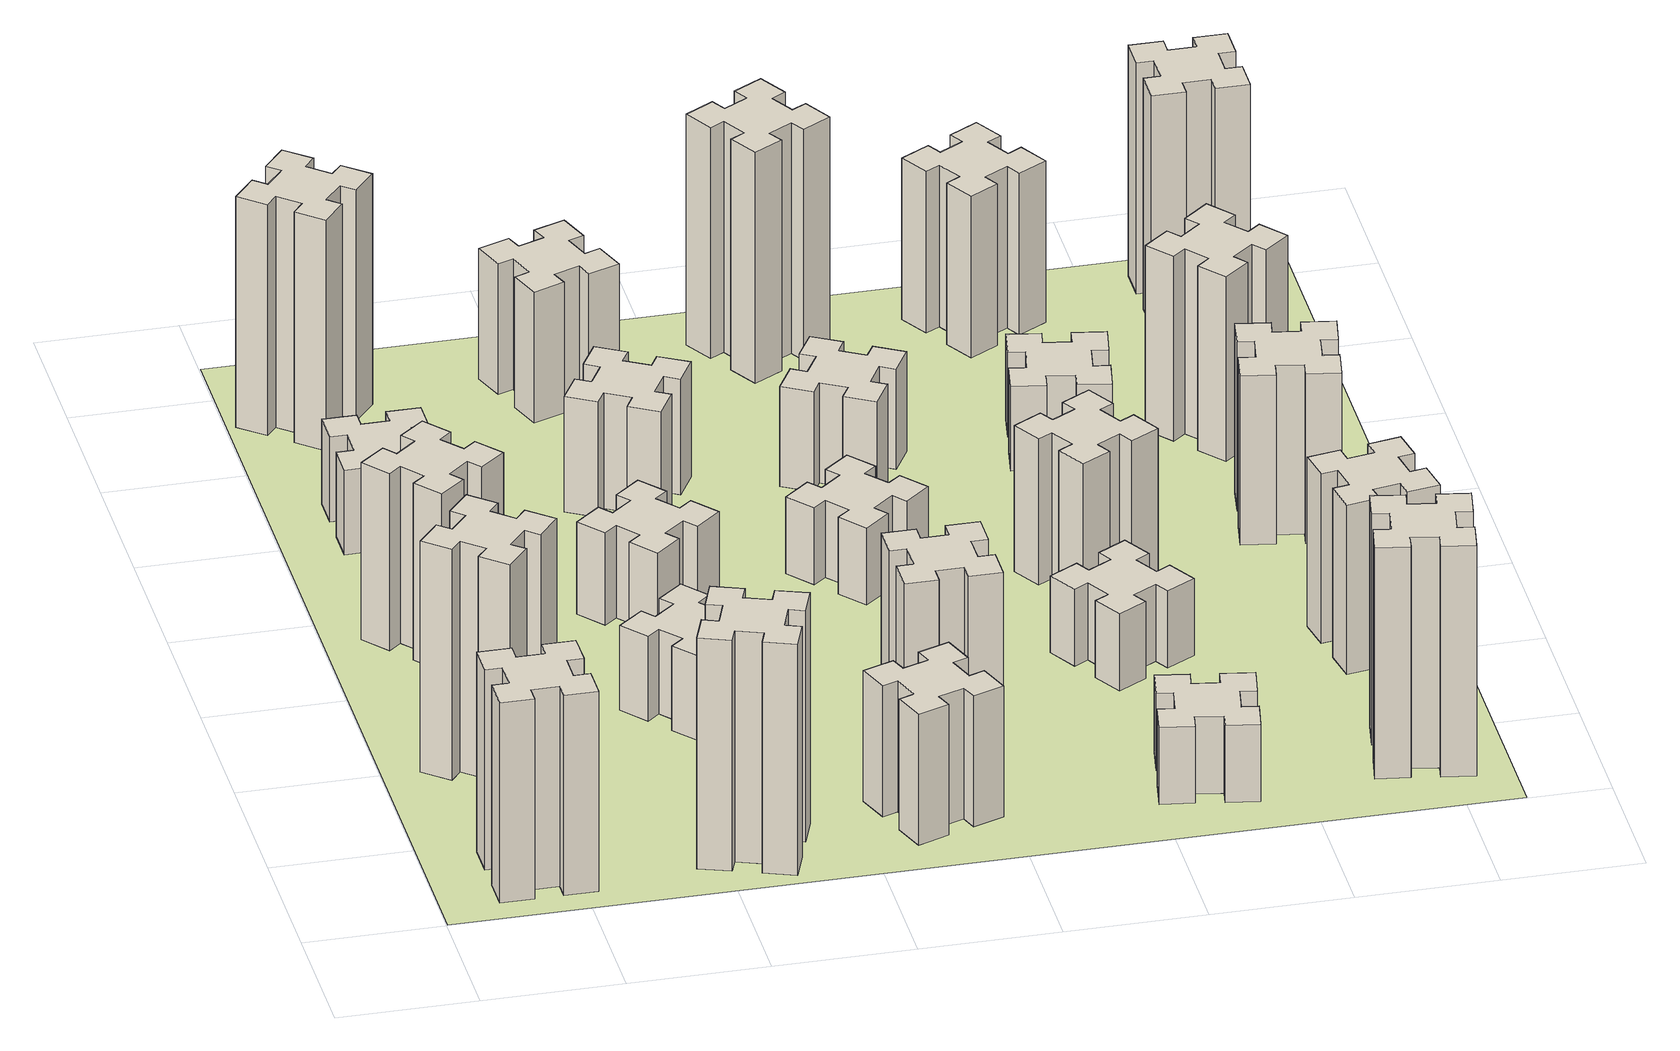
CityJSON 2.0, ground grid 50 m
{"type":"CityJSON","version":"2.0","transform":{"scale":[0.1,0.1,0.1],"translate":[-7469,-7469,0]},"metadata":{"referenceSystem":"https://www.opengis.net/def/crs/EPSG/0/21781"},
"CityObjects":{
"building1":{"type":"Building","attributes":{"class":"1000","function":"1000","usage":"1000","yearOfConstruction":2016,"roofType":"1000","measuredHeight":78,"storeysAboveGround":30,"storeysBelowGround":0},"geometry":[{"type":"Solid","lod":"1","boundaries":[[[[0,1,2,3,4,5,6,7,8,9,10,11,12,13,14,15,16,17,18,19]],[[17,16,20,21]],[[16,15,22,20]],[[15,14,23,22]],[[14,13,24,23]],[[13,12,25,24]],[[12,11,26,25]],[[11,10,27,26]],[[10,9,28,27]],[[9,8,29,28]],[[8,7,30,29]],[[7,6,31,30]],[[6,5,32,31]],[[5,4,33,32]],[[4,3,34,33]],[[3,2,35,34]],[[2,1,36,35]],[[1,0,37,36]],[[0,19,38,37]],[[19,18,39,38]],[[18,17,21,39]],[[24,25,26,27,28,29,30,31,32,33,34,35,36,37,38,39,21,20,22,23]]]]}]},
"building2":{"type":"Building","attributes":{"class":"1000","function":"1000","usage":"1000","yearOfConstruction":2016,"roofType":"1000","measuredHeight":90,"storeysAboveGround":30,"storeysBelowGround":0},"geometry":[{"type":"Solid","lod":"1","boundaries":[[[[40,41,42,43,44,45,46,47,48,49,50,51,52,53,54,55,56,57,58,59]],[[57,56,60,61]],[[56,55,62,60]],[[55,54,63,62]],[[54,53,64,63]],[[53,52,65,64]],[[52,51,66,65]],[[51,50,67,66]],[[50,49,68,67]],[[49,48,69,68]],[[48,47,70,69]],[[47,46,71,70]],[[46,45,72,71]],[[45,44,73,72]],[[44,43,74,73]],[[43,42,75,74]],[[42,41,76,75]],[[41,40,77,76]],[[40,59,78,77]],[[59,58,79,78]],[[58,57,61,79]],[[64,65,66,67,68,69,70,71,72,73,74,75,76,77,78,79,61,60,62,63]]]]}]},
"building3":{"type":"Building","attributes":{"class":"1000","function":"1000","usage":"1000","yearOfConstruction":2016,"roofType":"1000","measuredHeight":69,"storeysAboveGround":30,"storeysBelowGround":0},"geometry":[{"type":"Solid","lod":"1","boundaries":[[[[80,81,82,83,84,85,86,87,88,89,90,91,92,93,94,95,96,97,98,99]],[[97,96,100,101]],[[96,95,102,100]],[[95,94,103,102]],[[94,93,104,103]],[[93,92,105,104]],[[92,91,106,105]],[[91,90,107,106]],[[90,89,108,107]],[[89,88,109,108]],[[88,87,110,109]],[[87,86,111,110]],[[86,85,112,111]],[[85,84,113,112]],[[84,83,114,113]],[[83,82,115,114]],[[82,81,116,115]],[[81,80,117,116]],[[80,99,118,117]],[[99,98,119,118]],[[98,97,101,119]],[[104,105,106,107,108,109,110,111,112,113,114,115,116,117,118,119,101,100,102,103]]]]}]},
"building4":{"type":"Building","attributes":{"class":"1000","function":"1000","usage":"1000","yearOfConstruction":2016,"roofType":"1000","measuredHeight":33,"storeysAboveGround":30,"storeysBelowGround":0},"geometry":[{"type":"Solid","lod":"1","boundaries":[[[[120,121,122,123,124,125,126,127,128,129,130,131,132,133,134,135,136,137,138,139]],[[137,136,140,141]],[[136,135,142,140]],[[135,134,143,142]],[[134,133,144,143]],[[133,132,145,144]],[[132,131,146,145]],[[131,130,147,146]],[[130,129,148,147]],[[129,128,149,148]],[[128,127,150,149]],[[127,126,151,150]],[[126,125,152,151]],[[125,124,153,152]],[[124,123,154,153]],[[123,122,155,154]],[[122,121,156,155]],[[121,120,157,156]],[[120,139,158,157]],[[139,138,159,158]],[[138,137,141,159]],[[144,145,146,147,148,149,150,151,152,153,154,155,156,157,158,159,141,140,142,143]]]]}]},
"building5":{"type":"Building","attributes":{"class":"1000","function":"1000","usage":"1000","yearOfConstruction":2016,"roofType":"1000","measuredHeight":90,"storeysAboveGround":30,"storeysBelowGround":0},"geometry":[{"type":"Solid","lod":"1","boundaries":[[[[160,161,162,163,164,165,166,167,168,169,170,171,172,173,174,175,176,177,178,179]],[[177,176,180,181]],[[176,175,182,180]],[[175,174,183,182]],[[174,173,184,183]],[[173,172,185,184]],[[172,171,186,185]],[[171,170,187,186]],[[170,169,188,187]],[[169,168,189,188]],[[168,167,190,189]],[[167,166,191,190]],[[166,165,192,191]],[[165,164,193,192]],[[164,163,194,193]],[[163,162,195,194]],[[162,161,196,195]],[[161,160,197,196]],[[160,179,198,197]],[[179,178,199,198]],[[178,177,181,199]],[[184,185,186,187,188,189,190,191,192,193,194,195,196,197,198,199,181,180,182,183]]]]}]},
"building6":{"type":"Building","attributes":{"class":"1000","function":"1000","usage":"1000","yearOfConstruction":2016,"roofType":"1000","measuredHeight":90,"storeysAboveGround":30,"storeysBelowGround":0},"geometry":[{"type":"Solid","lod":"1","boundaries":[[[[200,201,202,203,204,205,206,207,208,209,210,211,212,213,214,215,216,217,218,219]],[[217,216,220,221]],[[216,215,222,220]],[[215,214,223,222]],[[214,213,224,223]],[[213,212,225,224]],[[212,211,226,225]],[[211,210,227,226]],[[210,209,228,227]],[[209,208,229,228]],[[208,207,230,229]],[[207,206,231,230]],[[206,205,232,231]],[[205,204,233,232]],[[204,203,234,233]],[[203,202,235,234]],[[202,201,236,235]],[[201,200,237,236]],[[200,219,238,237]],[[219,218,239,238]],[[218,217,221,239]],[[224,225,226,227,228,229,230,231,232,233,234,235,236,237,238,239,221,220,222,223]]]]}]},
"building7":{"type":"Building","attributes":{"class":"1000","function":"1000","usage":"1000","yearOfConstruction":2016,"roofType":"1000","measuredHeight":33,"storeysAboveGround":30,"storeysBelowGround":0},"geometry":[{"type":"Solid","lod":"1","boundaries":[[[[240,241,242,243,244,245,246,247,248,249,250,251,252,253,254,255,256,257,258,259]],[[257,256,260,261]],[[256,255,262,260]],[[255,254,263,262]],[[254,253,264,263]],[[253,252,265,264]],[[252,251,266,265]],[[251,250,267,266]],[[250,249,268,267]],[[249,248,269,268]],[[248,247,270,269]],[[247,246,271,270]],[[246,245,272,271]],[[245,244,273,272]],[[244,243,274,273]],[[243,242,275,274]],[[242,241,276,275]],[[241,240,277,276]],[[240,259,278,277]],[[259,258,279,278]],[[258,257,261,279]],[[264,265,266,267,268,269,270,271,272,273,274,275,276,277,278,279,261,260,262,263]]]]}]},
"building8":{"type":"Building","attributes":{"class":"1000","function":"1000","usage":"1000","yearOfConstruction":2016,"roofType":"1000","measuredHeight":36,"storeysAboveGround":30,"storeysBelowGround":0},"geometry":[{"type":"Solid","lod":"1","boundaries":[[[[280,281,282,283,284,285,286,287,288,289,290,291,292,293,294,295,296,297,298,299]],[[297,296,300,301]],[[296,295,302,300]],[[295,294,303,302]],[[294,293,304,303]],[[293,292,305,304]],[[292,291,306,305]],[[291,290,307,306]],[[290,289,308,307]],[[289,288,309,308]],[[288,287,310,309]],[[287,286,311,310]],[[286,285,312,311]],[[285,284,313,312]],[[284,283,314,313]],[[283,282,315,314]],[[282,281,316,315]],[[281,280,317,316]],[[280,299,318,317]],[[299,298,319,318]],[[298,297,301,319]],[[304,305,306,307,308,309,310,311,312,313,314,315,316,317,318,319,301,300,302,303]]]]}]},
"building9":{"type":"Building","attributes":{"class":"1000","function":"1000","usage":"1000","yearOfConstruction":2016,"roofType":"1000","measuredHeight":51,"storeysAboveGround":30,"storeysBelowGround":0},"geometry":[{"type":"Solid","lod":"1","boundaries":[[[[320,321,322,323,324,325,326,327,328,329,330,331,332,333,334,335,336,337,338,339]],[[337,336,340,341]],[[336,335,342,340]],[[335,334,343,342]],[[334,333,344,343]],[[333,332,345,344]],[[332,331,346,345]],[[331,330,347,346]],[[330,329,348,347]],[[329,328,349,348]],[[328,327,350,349]],[[327,326,351,350]],[[326,325,352,351]],[[325,324,353,352]],[[324,323,354,353]],[[323,322,355,354]],[[322,321,356,355]],[[321,320,357,356]],[[320,339,358,357]],[[339,338,359,358]],[[338,337,341,359]],[[344,345,346,347,348,349,350,351,352,353,354,355,356,357,358,359,341,340,342,343]]]]}]},
"building10":{"type":"Building","attributes":{"class":"1000","function":"1000","usage":"1000","yearOfConstruction":2016,"roofType":"1000","measuredHeight":45,"storeysAboveGround":30,"storeysBelowGround":0},"geometry":[{"type":"Solid","lod":"1","boundaries":[[[[360,361,362,363,364,365,366,367,368,369,370,371,372,373,374,375,376,377,378,379]],[[377,376,380,381]],[[376,375,382,380]],[[375,374,383,382]],[[374,373,384,383]],[[373,372,385,384]],[[372,371,386,385]],[[371,370,387,386]],[[370,369,388,387]],[[369,368,389,388]],[[368,367,390,389]],[[367,366,391,390]],[[366,365,392,391]],[[365,364,393,392]],[[364,363,394,393]],[[363,362,395,394]],[[362,361,396,395]],[[361,360,397,396]],[[360,379,398,397]],[[379,378,399,398]],[[378,377,381,399]],[[384,385,386,387,388,389,390,391,392,393,394,395,396,397,398,399,381,380,382,383]]]]}]},
"building11":{"type":"Building","attributes":{"class":"1000","function":"1000","usage":"1000","yearOfConstruction":2016,"roofType":"1000","measuredHeight":51,"storeysAboveGround":30,"storeysBelowGround":0},"geometry":[{"type":"Solid","lod":"1","boundaries":[[[[400,401,402,403,404,405,406,407,408,409,410,411,412,413,414,415,416,417,418,419]],[[417,416,420,421]],[[416,415,422,420]],[[415,414,423,422]],[[414,413,424,423]],[[413,412,425,424]],[[412,411,426,425]],[[411,410,427,426]],[[410,409,428,427]],[[409,408,429,428]],[[408,407,430,429]],[[407,406,431,430]],[[406,405,432,431]],[[405,404,433,432]],[[404,403,434,433]],[[403,402,435,434]],[[402,401,436,435]],[[401,400,437,436]],[[400,419,438,437]],[[419,418,439,438]],[[418,417,421,439]],[[424,425,426,427,428,429,430,431,432,433,434,435,436,437,438,439,421,420,422,423]]]]}]},
"building12":{"type":"Building","attributes":{"class":"1000","function":"1000","usage":"1000","yearOfConstruction":2016,"roofType":"1000","measuredHeight":54,"storeysAboveGround":30,"storeysBelowGround":0},"geometry":[{"type":"Solid","lod":"1","boundaries":[[[[440,441,442,443,444,445,446,447,448,449,450,451,452,453,454,455,456,457,458,459]],[[457,456,460,461]],[[456,455,462,460]],[[455,454,463,462]],[[454,453,464,463]],[[453,452,465,464]],[[452,451,466,465]],[[451,450,467,466]],[[450,449,468,467]],[[449,448,469,468]],[[448,447,470,469]],[[447,446,471,470]],[[446,445,472,471]],[[445,444,473,472]],[[444,443,474,473]],[[443,442,475,474]],[[442,441,476,475]],[[441,440,477,476]],[[440,459,478,477]],[[459,458,479,478]],[[458,457,461,479]],[[464,465,466,467,468,469,470,471,472,473,474,475,476,477,478,479,461,460,462,463]]]]}]},
"building13":{"type":"Building","attributes":{"class":"1000","function":"1000","usage":"1000","yearOfConstruction":2016,"roofType":"1000","measuredHeight":30,"storeysAboveGround":30,"storeysBelowGround":0},"geometry":[{"type":"Solid","lod":"1","boundaries":[[[[480,481,482,483,484,485,486,487,488,489,490,491,492,493,494,495,496,497,498,499]],[[497,496,500,501]],[[496,495,502,500]],[[495,494,503,502]],[[494,493,504,503]],[[493,492,505,504]],[[492,491,506,505]],[[491,490,507,506]],[[490,489,508,507]],[[489,488,509,508]],[[488,487,510,509]],[[487,486,511,510]],[[486,485,512,511]],[[485,484,513,512]],[[484,483,514,513]],[[483,482,515,514]],[[482,481,516,515]],[[481,480,517,516]],[[480,499,518,517]],[[499,498,519,518]],[[498,497,501,519]],[[504,505,506,507,508,509,510,511,512,513,514,515,516,517,518,519,501,500,502,503]]]]}]},
"building14":{"type":"Building","attributes":{"class":"1000","function":"1000","usage":"1000","yearOfConstruction":2016,"roofType":"1000","measuredHeight":39,"storeysAboveGround":30,"storeysBelowGround":0},"geometry":[{"type":"Solid","lod":"1","boundaries":[[[[520,521,522,523,524,525,526,527,528,529,530,531,532,533,534,535,536,537,538,539]],[[537,536,540,541]],[[536,535,542,540]],[[535,534,543,542]],[[534,533,544,543]],[[533,532,545,544]],[[532,531,546,545]],[[531,530,547,546]],[[530,529,548,547]],[[529,528,549,548]],[[528,527,550,549]],[[527,526,551,550]],[[526,525,552,551]],[[525,524,553,552]],[[524,523,554,553]],[[523,522,555,554]],[[522,521,556,555]],[[521,520,557,556]],[[520,539,558,557]],[[539,538,559,558]],[[538,537,541,559]],[[544,545,546,547,548,549,550,551,552,553,554,555,556,557,558,559,541,540,542,543]]]]}]},
"building15":{"type":"Building","attributes":{"class":"1000","function":"1000","usage":"1000","yearOfConstruction":2016,"roofType":"1000","measuredHeight":30,"storeysAboveGround":30,"storeysBelowGround":0},"geometry":[{"type":"Solid","lod":"1","boundaries":[[[[560,561,562,563,564,565,566,567,568,569,570,571,572,573,574,575,576,577,578,579]],[[577,576,580,581]],[[576,575,582,580]],[[575,574,583,582]],[[574,573,584,583]],[[573,572,585,584]],[[572,571,586,585]],[[571,570,587,586]],[[570,569,588,587]],[[569,568,589,588]],[[568,567,590,589]],[[567,566,591,590]],[[566,565,592,591]],[[565,564,593,592]],[[564,563,594,593]],[[563,562,595,594]],[[562,561,596,595]],[[561,560,597,596]],[[560,579,598,597]],[[579,578,599,598]],[[578,577,581,599]],[[584,585,586,587,588,589,590,591,592,593,594,595,596,597,598,599,581,580,582,583]]]]}]},
"building16":{"type":"Building","attributes":{"class":"1000","function":"1000","usage":"1000","yearOfConstruction":2016,"roofType":"1000","measuredHeight":90,"storeysAboveGround":30,"storeysBelowGround":0},"geometry":[{"type":"Solid","lod":"1","boundaries":[[[[600,601,602,603,604,605,606,607,608,609,610,611,612,613,614,615,616,617,618,619]],[[617,616,620,621]],[[616,615,622,620]],[[615,614,623,622]],[[614,613,624,623]],[[613,612,625,624]],[[612,611,626,625]],[[611,610,627,626]],[[610,609,628,627]],[[609,608,629,628]],[[608,607,630,629]],[[607,606,631,630]],[[606,605,632,631]],[[605,604,633,632]],[[604,603,634,633]],[[603,602,635,634]],[[602,601,636,635]],[[601,600,637,636]],[[600,619,638,637]],[[619,618,639,638]],[[618,617,621,639]],[[624,625,626,627,628,629,630,631,632,633,634,635,636,637,638,639,621,620,622,623]]]]}]},
"building17":{"type":"Building","attributes":{"class":"1000","function":"1000","usage":"1000","yearOfConstruction":2016,"roofType":"1000","measuredHeight":30,"storeysAboveGround":30,"storeysBelowGround":0},"geometry":[{"type":"Solid","lod":"1","boundaries":[[[[640,641,642,643,644,645,646,647,648,649,650,651,652,653,654,655,656,657,658,659]],[[657,656,660,661]],[[656,655,662,660]],[[655,654,663,662]],[[654,653,664,663]],[[653,652,665,664]],[[652,651,666,665]],[[651,650,667,666]],[[650,649,668,667]],[[649,648,669,668]],[[648,647,670,669]],[[647,646,671,670]],[[646,645,672,671]],[[645,644,673,672]],[[644,643,674,673]],[[643,642,675,674]],[[642,641,676,675]],[[641,640,677,676]],[[640,659,678,677]],[[659,658,679,678]],[[658,657,661,679]],[[664,665,666,667,668,669,670,671,672,673,674,675,676,677,678,679,661,660,662,663]]]]}]},
"building18":{"type":"Building","attributes":{"class":"1000","function":"1000","usage":"1000","yearOfConstruction":2016,"roofType":"1000","measuredHeight":57,"storeysAboveGround":30,"storeysBelowGround":0},"geometry":[{"type":"Solid","lod":"1","boundaries":[[[[680,681,682,683,684,685,686,687,688,689,690,691,692,693,694,695,696,697,698,699]],[[697,696,700,701]],[[696,695,702,700]],[[695,694,703,702]],[[694,693,704,703]],[[693,692,705,704]],[[692,691,706,705]],[[691,690,707,706]],[[690,689,708,707]],[[689,688,709,708]],[[688,687,710,709]],[[687,686,711,710]],[[686,685,712,711]],[[685,684,713,712]],[[684,683,714,713]],[[683,682,715,714]],[[682,681,716,715]],[[681,680,717,716]],[[680,699,718,717]],[[699,698,719,718]],[[698,697,701,719]],[[704,705,706,707,708,709,710,711,712,713,714,715,716,717,718,719,701,700,702,703]]]]}]},
"building19":{"type":"Building","attributes":{"class":"1000","function":"1000","usage":"1000","yearOfConstruction":2016,"roofType":"1000","measuredHeight":33,"storeysAboveGround":30,"storeysBelowGround":0},"geometry":[{"type":"Solid","lod":"1","boundaries":[[[[720,721,722,723,724,725,726,727,728,729,730,731,732,733,734,735,736,737,738,739]],[[737,736,740,741]],[[736,735,742,740]],[[735,734,743,742]],[[734,733,744,743]],[[733,732,745,744]],[[732,731,746,745]],[[731,730,747,746]],[[730,729,748,747]],[[729,728,749,748]],[[728,727,750,749]],[[727,726,751,750]],[[726,725,752,751]],[[725,724,753,752]],[[724,723,754,753]],[[723,722,755,754]],[[722,721,756,755]],[[721,720,757,756]],[[720,739,758,757]],[[739,738,759,758]],[[738,737,741,759]],[[744,745,746,747,748,749,750,751,752,753,754,755,756,757,758,759,741,740,742,743]]]]}]},
"building20":{"type":"Building","attributes":{"class":"1000","function":"1000","usage":"1000","yearOfConstruction":2016,"roofType":"1000","measuredHeight":90,"storeysAboveGround":30,"storeysBelowGround":0},"geometry":[{"type":"Solid","lod":"1","boundaries":[[[[760,761,762,763,764,765,766,767,768,769,770,771,772,773,774,775,776,777,778,779]],[[777,776,780,781]],[[776,775,782,780]],[[775,774,783,782]],[[774,773,784,783]],[[773,772,785,784]],[[772,771,786,785]],[[771,770,787,786]],[[770,769,788,787]],[[769,768,789,788]],[[768,767,790,789]],[[767,766,791,790]],[[766,765,792,791]],[[765,764,793,792]],[[764,763,794,793]],[[763,762,795,794]],[[762,761,796,795]],[[761,760,797,796]],[[760,779,798,797]],[[779,778,799,798]],[[778,777,781,799]],[[784,785,786,787,788,789,790,791,792,793,794,795,796,797,798,799,781,780,782,783]]]]}]},
"building21":{"type":"Building","attributes":{"class":"1000","function":"1000","usage":"1000","yearOfConstruction":2016,"roofType":"1000","measuredHeight":63,"storeysAboveGround":30,"storeysBelowGround":0},"geometry":[{"type":"Solid","lod":"1","boundaries":[[[[800,801,802,803,804,805,806,807,808,809,810,811,812,813,814,815,816,817,818,819]],[[817,816,820,821]],[[816,815,822,820]],[[815,814,823,822]],[[814,813,824,823]],[[813,812,825,824]],[[812,811,826,825]],[[811,810,827,826]],[[810,809,828,827]],[[809,808,829,828]],[[808,807,830,829]],[[807,806,831,830]],[[806,805,832,831]],[[805,804,833,832]],[[804,803,834,833]],[[803,802,835,834]],[[802,801,836,835]],[[801,800,837,836]],[[800,819,838,837]],[[819,818,839,838]],[[818,817,821,839]],[[824,825,826,827,828,829,830,831,832,833,834,835,836,837,838,839,821,820,822,823]]]]}]},
"building22":{"type":"Building","attributes":{"class":"1000","function":"1000","usage":"1000","yearOfConstruction":2016,"roofType":"1000","measuredHeight":66,"storeysAboveGround":30,"storeysBelowGround":0},"geometry":[{"type":"Solid","lod":"1","boundaries":[[[[840,841,842,843,844,845,846,847,848,849,850,851,852,853,854,855,856,857,858,859]],[[857,856,860,861]],[[856,855,862,860]],[[855,854,863,862]],[[854,853,864,863]],[[853,852,865,864]],[[852,851,866,865]],[[851,850,867,866]],[[850,849,868,867]],[[849,848,869,868]],[[848,847,870,869]],[[847,846,871,870]],[[846,845,872,871]],[[845,844,873,872]],[[844,843,874,873]],[[843,842,875,874]],[[842,841,876,875]],[[841,840,877,876]],[[840,859,878,877]],[[859,858,879,878]],[[858,857,861,879]],[[864,865,866,867,868,869,870,871,872,873,874,875,876,877,878,879,861,860,862,863]]]]}]},
"building23":{"type":"Building","attributes":{"class":"1000","function":"1000","usage":"1000","yearOfConstruction":2016,"roofType":"1000","measuredHeight":66,"storeysAboveGround":30,"storeysBelowGround":0},"geometry":[{"type":"Solid","lod":"1","boundaries":[[[[880,881,882,883,884,885,886,887,888,889,890,891,892,893,894,895,896,897,898,899]],[[897,896,900,901]],[[896,895,902,900]],[[895,894,903,902]],[[894,893,904,903]],[[893,892,905,904]],[[892,891,906,905]],[[891,890,907,906]],[[890,889,908,907]],[[889,888,909,908]],[[888,887,910,909]],[[887,886,911,910]],[[886,885,912,911]],[[885,884,913,912]],[[884,883,914,913]],[[883,882,915,914]],[[882,881,916,915]],[[881,880,917,916]],[[880,899,918,917]],[[899,898,919,918]],[[898,897,901,919]],[[904,905,906,907,908,909,910,911,912,913,914,915,916,917,918,919,901,900,902,903]]]]}]},
"building24":{"type":"Building","attributes":{"class":"1000","function":"1000","usage":"1000","yearOfConstruction":2016,"roofType":"1000","measuredHeight":72,"storeysAboveGround":30,"storeysBelowGround":0},"geometry":[{"type":"Solid","lod":"1","boundaries":[[[[920,921,922,923,924,925,926,927,928,929,930,931,932,933,934,935,936,937,938,939]],[[937,936,940,941]],[[936,935,942,940]],[[935,934,943,942]],[[934,933,944,943]],[[933,932,945,944]],[[932,931,946,945]],[[931,930,947,946]],[[930,929,948,947]],[[929,928,949,948]],[[928,927,950,949]],[[927,926,951,950]],[[926,925,952,951]],[[925,924,953,952]],[[924,923,954,953]],[[923,922,955,954]],[[922,921,956,955]],[[921,920,957,956]],[[920,939,958,957]],[[939,938,959,958]],[[938,937,941,959]],[[944,945,946,947,948,949,950,951,952,953,954,955,956,957,958,959,941,940,942,943]]]]}]},
"building25":{"type":"Building","attributes":{"class":"1000","function":"1000","usage":"1000","yearOfConstruction":2016,"roofType":"1000","measuredHeight":90,"storeysAboveGround":30,"storeysBelowGround":0},"geometry":[{"type":"Solid","lod":"1","boundaries":[[[[960,961,962,963,964,965,966,967,968,969,970,971,972,973,974,975,976,977,978,979]],[[977,976,980,981]],[[976,975,982,980]],[[975,974,983,982]],[[974,973,984,983]],[[973,972,985,984]],[[972,971,986,985]],[[971,970,987,986]],[[970,969,988,987]],[[969,968,989,988]],[[968,967,990,989]],[[967,966,991,990]],[[966,965,992,991]],[[965,964,993,992]],[[964,963,994,993]],[[963,962,995,994]],[[962,961,996,995]],[[961,960,997,996]],[[960,979,998,997]],[[979,978,999,998]],[[978,977,981,999]],[[984,985,986,987,988,989,990,991,992,993,994,995,996,997,998,999,981,980,982,983]]]]}]},
"landuse1":{"type":"LandUse","attributes":{"name":"plot1","function":"1010"},"geometry":[{"type":"MultiSurface","lod":"1","boundaries":[[[1000,1001,1002,1003]]]}]}
},
"vertices":[
[265,325,0],[265,225,0],[205,225,0],[205,105,0],[325,105,0],[325,165,0],[425,165,0],[425,105,0],[545,105,0],[545,225,0],[485,225,0],[485,325,0],[545,325,0],[545,445,0],[425,445,0],[425,385,0],[325,385,0],[325,445,0],[205,445,0],[205,325,0],[325,385,780],[325,445,780],[425,385,780],[425,445,780],[545,445,780],[545,325,780],[485,325,780],[485,225,780],[545,225,780],[545,105,780],[425,105,780],[425,165,780],[325,165,780],[325,105,780],[205,105,780],[205,225,780],[265,225,780],[265,325,780],[205,325,780],[205,445,780],
[484,1067,0],[408,1132,0],[446,1178,0],[354,1255,0],[277,1163,0],[323,1124,0],[259,1048,0],[213,1086,0],[136,994,0],[228,917,0],[266,963,0],[343,899,0],[304,853,0],[396,776,0],[473,868,0],[427,906,0],[492,983,0],[538,944,0],[615,1036,0],[523,1113,0],[492,983,900],[538,944,900],[427,906,900],[473,868,900],[396,776,900],[304,853,900],[343,899,900],[266,963,900],[228,917,900],[136,994,900],[213,1086,900],[259,1048,900],[323,1124,900],[277,1163,900],[354,1255,900],[446,1178,900],[408,1132,900],[484,1067,900],[523,1113,900],[615,1036,900],
[492,1888,0],[427,1964,0],[473,2003,0],[396,2095,0],[304,2018,0],[343,1972,0],[266,1907,0],[228,1953,0],[136,1876,0],[213,1784,0],[259,1823,0],[323,1746,0],[277,1708,0],[354,1616,0],[446,1693,0],[408,1739,0],[484,1803,0],[523,1757,0],[615,1834,0],[538,1926,0],[484,1803,690],[523,1757,690],[408,1739,690],[446,1693,690],[354,1616,690],[277,1708,690],[323,1746,690],[259,1823,690],[213,1784,690],[136,1876,690],[228,1953,690],[266,1907,690],[343,1972,690],[304,2018,690],[396,2095,690],[473,2003,690],[427,1964,690],[492,1888,690],[538,1926,690],[615,1834,690],
[485,2545,0],[485,2645,0],[545,2645,0],[545,2765,0],[425,2765,0],[425,2705,0],[325,2705,0],[325,2765,0],[205,2765,0],[205,2645,0],[265,2645,0],[265,2545,0],[205,2545,0],[205,2425,0],[325,2425,0],[325,2485,0],[425,2485,0],[425,2425,0],[545,2425,0],[545,2545,0],[425,2485,330],[425,2425,330],[325,2485,330],[325,2425,330],[205,2425,330],[205,2545,330],[265,2545,330],[265,2645,330],[205,2645,330],[205,2765,330],[325,2765,330],[325,2705,330],[425,2705,330],[425,2765,330],[545,2765,330],[545,2645,330],[485,2645,330],[485,2545,330],[545,2545,330],[545,2425,330],
[1029,360,0],[995,266,0],[939,287,0],[897,174,0],[1010,133,0],[1031,189,0],[1125,155,0],[1104,99,0],[1217,57,0],[1258,170,0],[1202,191,0],[1236,285,0],[1292,264,0],[1333,377,0],[1220,418,0],[1200,362,0],[1106,396,0],[1127,452,0],[1014,493,0],[973,380,0],[1106,396,900],[1127,452,900],[1200,362,900],[1220,418,900],[1333,377,900],[1292,264,900],[1236,285,900],[1202,191,900],[1258,170,900],[1217,57,900],[1104,99,900],[1125,155,900],[1031,189,900],[1010,133,900],[897,174,900],[939,287,900],[995,266,900],[1029,360,900],[973,380,900],[1014,493,900],
[384,3387,0],[308,3452,0],[346,3498,0],[254,3575,0],[177,3483,0],[223,3444,0],[159,3368,0],[113,3406,0],[36,3314,0],[128,3237,0],[166,3283,0],[243,3219,0],[204,3173,0],[296,3096,0],[373,3188,0],[327,3226,0],[392,3303,0],[438,3264,0],[515,3356,0],[423,3433,0],[392,3303,900],[438,3264,900],[327,3226,900],[373,3188,900],[296,3096,900],[204,3173,900],[243,3219,900],[166,3283,900],[128,3237,900],[36,3314,900],[113,3406,900],[159,3368,900],[223,3444,900],[177,3483,900],[254,3575,900],[346,3498,900],[308,3452,900],[384,3387,900],[423,3433,900],[515,3356,900],
[1083,1332,0],[1006,1267,0],[968,1313,0],[876,1236,0],[953,1144,0],[999,1183,0],[1063,1106,0],[1017,1068,0],[1094,976,0],[1186,1053,0],[1148,1099,0],[1224,1163,0],[1263,1117,0],[1355,1194,0],[1278,1286,0],[1232,1248,0],[1167,1324,0],[1213,1363,0],[1136,1455,0],[1044,1378,0],[1167,1324,330],[1213,1363,330],[1232,1248,330],[1278,1286,330],[1355,1194,330],[1263,1117,330],[1224,1163,330],[1148,1099,330],[1186,1053,330],[1094,976,330],[1017,1068,330],[1063,1106,330],[999,1183,330],[953,1144,330],[876,1236,330],[968,1313,330],[1006,1267,330],[1083,1332,330],[1044,1378,330],[1136,1455,330],
[1083,1972,0],[1006,1907,0],[968,1953,0],[876,1876,0],[953,1784,0],[999,1823,0],[1063,1746,0],[1017,1708,0],[1094,1616,0],[1186,1693,0],[1148,1739,0],[1224,1803,0],[1263,1757,0],[1355,1834,0],[1278,1926,0],[1232,1888,0],[1167,1964,0],[1213,2003,0],[1136,2095,0],[1044,2018,0],[1167,1964,360],[1213,2003,360],[1232,1888,360],[1278,1926,360],[1355,1834,360],[1263,1757,360],[1224,1803,360],[1148,1739,360],[1186,1693,360],[1094,1616,360],[1017,1708,360],[1063,1746,360],[999,1823,360],[953,1784,360],[876,1876,360],[968,1953,360],[1006,1907,360],[1083,1972,360],[1044,2018,360],[1136,2095,360],
[1765,496,0],[1671,462,0],[1650,518,0],[1537,477,0],[1579,364,0],[1635,385,0],[1669,291,0],[1613,270,0],[1654,157,0],[1767,199,0],[1746,255,0],[1840,289,0],[1860,233,0],[1973,274,0],[1932,387,0],[1876,366,0],[1842,460,0],[1898,480,0],[1857,593,0],[1744,552,0],[1842,460,510],[1898,480,510],[1876,366,510],[1932,387,510],[1973,274,510],[1860,233,510],[1840,289,510],[1746,255,510],[1767,199,510],[1654,157,510],[1613,270,510],[1669,291,510],[1635,385,510],[1579,364,510],[1537,477,510],[1650,518,510],[1671,462,510],[1765,496,510],[1744,552,510],[1857,593,510],
[1117,2525,0],[1204,2475,0],[1174,2423,0],[1278,2363,0],[1338,2467,0],[1286,2497,0],[1336,2584,0],[1388,2554,0],[1448,2658,0],[1344,2718,0],[1314,2666,0],[1227,2716,0],[1257,2768,0],[1153,2828,0],[1093,2724,0],[1145,2694,0],[1095,2607,0],[1043,2637,0],[983,2533,0],[1087,2473,0],[1095,2607,450],[1043,2637,450],[1145,2694,450],[1093,2724,450],[1153,2828,450],[1257,2768,450],[1227,2716,450],[1314,2666,450],[1344,2718,450],[1448,2658,450],[1388,2554,450],[1336,2584,450],[1286,2497,450],[1338,2467,450],[1278,2363,450],[1174,2423,450],[1204,2475,450],[1117,2525,450],[1087,2473,450],[983,2533,450],
[1125,3456,0],[1031,3422,0],[1010,3478,0],[897,3437,0],[939,3324,0],[995,3345,0],[1029,3251,0],[973,3230,0],[1014,3117,0],[1127,3159,0],[1106,3215,0],[1200,3249,0],[1220,3193,0],[1333,3234,0],[1292,3347,0],[1236,3326,0],[1202,3420,0],[1258,3440,0],[1217,3553,0],[1104,3512,0],[1202,3420,510],[1258,3440,510],[1236,3326,510],[1292,3347,510],[1333,3234,510],[1220,3193,510],[1200,3249,510],[1106,3215,510],[1127,3159,510],[1014,3117,510],[973,3230,510],[1029,3251,510],[995,3345,510],[939,3324,510],[897,3437,510],[1010,3478,510],[1031,3422,510],[1125,3456,510],[1104,3512,510],[1217,3553,510],
[1845,1165,0],[1845,1065,0],[1785,1065,0],[1785,945,0],[1905,945,0],[1905,1005,0],[2005,1005,0],[2005,945,0],[2125,945,0],[2125,1065,0],[2065,1065,0],[2065,1165,0],[2125,1165,0],[2125,1285,0],[2005,1285,0],[2005,1225,0],[1905,1225,0],[1905,1285,0],[1785,1285,0],[1785,1165,0],[1905,1225,540],[1905,1285,540],[2005,1225,540],[2005,1285,540],[2125,1285,540],[2125,1165,540],[2065,1165,540],[2065,1065,540],[2125,1065,540],[2125,945,540],[2005,945,540],[2005,1005,540],[1905,1005,540],[1905,945,540],[1785,945,540],[1785,1065,540],[1845,1065,540],[1845,1165,540],[1785,1165,540],[1785,1285,540],
[1972,1988,0],[1907,2064,0],[1953,2103,0],[1876,2195,0],[1784,2118,0],[1823,2072,0],[1746,2007,0],[1708,2053,0],[1616,1976,0],[1693,1884,0],[1739,1923,0],[1803,1846,0],[1757,1808,0],[1834,1716,0],[1926,1793,0],[1888,1839,0],[1964,1903,0],[2003,1857,0],[2095,1934,0],[2018,2026,0],[1964,1903,300],[2003,1857,300],[1888,1839,300],[1926,1793,300],[1834,1716,300],[1757,1808,300],[1803,1846,300],[1739,1923,300],[1693,1884,300],[1616,1976,300],[1708,2053,300],[1746,2007,300],[1823,2072,300],[1784,2118,300],[1876,2195,300],[1953,2103,300],[1907,2064,300],[1972,1988,300],[2018,2026,300],[2095,1934,300],
[2026,2497,0],[2076,2584,0],[2128,2554,0],[2188,2658,0],[2084,2718,0],[2054,2666,0],[1967,2716,0],[1997,2768,0],[1893,2828,0],[1833,2724,0],[1885,2694,0],[1835,2607,0],[1783,2637,0],[1723,2533,0],[1827,2473,0],[1857,2525,0],[1944,2475,0],[1914,2423,0],[2018,2363,0],[2078,2467,0],[1944,2475,390],[1914,2423,390],[1857,2525,390],[1827,2473,390],[1723,2533,390],[1783,2637,390],[1835,2607,390],[1885,2694,390],[1833,2724,390],[1893,2828,390],[1997,2768,390],[1967,2716,390],[2054,2666,390],[2084,2718,390],[2188,2658,390],[2128,2554,390],[2076,2584,390],[2026,2497,390],[2078,2467,390],[2018,2363,390],
[2596,444,0],[2578,345,0],[2519,356,0],[2498,237,0],[2617,217,0],[2627,276,0],[2725,258,0],[2715,199,0],[2833,178,0],[2854,297,0],[2795,307,0],[2812,405,0],[2871,395,0],[2892,513,0],[2774,534,0],[2764,475,0],[2665,492,0],[2676,551,0],[2557,572,0],[2537,454,0],[2665,492,300],[2676,551,300],[2764,475,300],[2774,534,300],[2892,513,300],[2871,395,300],[2812,405,300],[2795,307,300],[2854,297,300],[2833,178,300],[2715,199,300],[2725,258,300],[2627,276,300],[2617,217,300],[2498,237,300],[2519,356,300],[2578,345,300],[2596,444,300],[2537,454,300],[2557,572,300],
[1844,3556,0],[1757,3506,0],[1727,3558,0],[1623,3498,0],[1683,3394,0],[1735,3424,0],[1785,3337,0],[1733,3307,0],[1793,3203,0],[1897,3263,0],[1867,3315,0],[1954,3365,0],[1984,3313,0],[2088,3373,0],[2028,3477,0],[1976,3447,0],[1926,3534,0],[1978,3564,0],[1918,3668,0],[1814,3608,0],[1926,3534,900],[1978,3564,900],[1976,3447,900],[2028,3477,900],[2088,3373,900],[1984,3313,900],[1954,3365,900],[1867,3315,900],[1897,3263,900],[1793,3203,900],[1733,3307,900],[1785,3337,900],[1735,3424,900],[1683,3394,900],[1623,3498,900],[1727,3558,900],[1757,3506,900],[1844,3556,900],[1814,3608,900],[1918,3668,900],
[2607,1095,0],[2694,1145,0],[2724,1093,0],[2828,1153,0],[2768,1257,0],[2716,1227,0],[2666,1314,0],[2718,1344,0],[2658,1448,0],[2554,1388,0],[2584,1336,0],[2497,1286,0],[2467,1338,0],[2363,1278,0],[2423,1174,0],[2475,1204,0],[2525,1117,0],[2473,1087,0],[2533,983,0],[2637,1043,0],[2525,1117,300],[2473,1087,300],[2475,1204,300],[2423,1174,300],[2363,1278,300],[2467,1338,300],[2497,1286,300],[2584,1336,300],[2554,1388,300],[2658,1448,300],[2718,1344,300],[2666,1314,300],[2716,1227,300],[2768,1257,300],[2828,1153,300],[2724,1093,300],[2694,1145,300],[2607,1095,300],[2637,1043,300],[2533,983,300],
[2475,1744,0],[2525,1657,0],[2473,1627,0],[2533,1523,0],[2637,1583,0],[2607,1635,0],[2694,1685,0],[2724,1633,0],[2828,1693,0],[2768,1797,0],[2716,1767,0],[2666,1854,0],[2718,1884,0],[2658,1988,0],[2554,1928,0],[2584,1876,0],[2497,1826,0],[2467,1878,0],[2363,1818,0],[2423,1714,0],[2497,1826,570],[2467,1878,570],[2584,1876,570],[2554,1928,570],[2658,1988,570],[2718,1884,570],[2666,1854,570],[2716,1767,570],[2768,1797,570],[2828,1693,570],[2724,1633,570],[2694,1685,570],[2607,1635,570],[2637,1583,570],[2533,1523,570],[2473,1627,570],[2525,1657,570],[2475,1744,570],[2423,1714,570],[2363,1818,570],
[2596,2664,0],[2578,2565,0],[2519,2576,0],[2498,2457,0],[2617,2437,0],[2627,2496,0],[2725,2478,0],[2715,2419,0],[2833,2398,0],[2854,2517,0],[2795,2527,0],[2812,2625,0],[2871,2615,0],[2892,2733,0],[2774,2754,0],[2764,2695,0],[2665,2712,0],[2676,2771,0],[2557,2792,0],[2537,2674,0],[2665,2712,330],[2676,2771,330],[2764,2695,330],[2774,2754,330],[2892,2733,330],[2871,2615,330],[2812,2625,330],[2795,2527,330],[2854,2517,330],[2833,2398,330],[2715,2419,330],[2725,2478,330],[2627,2496,330],[2617,2437,330],[2498,2457,330],[2519,2576,330],[2578,2565,330],[2596,2664,330],[2537,2674,330],[2557,2792,330],
[3504,475,0],[3405,492,0],[3416,551,0],[3297,572,0],[3277,454,0],[3336,444,0],[3318,345,0],[3259,356,0],[3238,237,0],[3357,217,0],[3367,276,0],[3465,258,0],[3455,199,0],[3573,178,0],[3594,297,0],[3535,307,0],[3552,405,0],[3611,395,0],[3632,513,0],[3514,534,0],[3552,405,900],[3611,395,900],[3535,307,900],[3594,297,900],[3573,178,900],[3455,199,900],[3465,258,900],[3367,276,900],[3357,217,900],[3238,237,900],[3259,356,900],[3318,345,900],[3336,444,900],[3277,454,900],[3297,572,900],[3416,551,900],[3405,492,900],[3504,475,900],[3514,534,900],[3632,513,900],
[2716,3447,0],[2666,3534,0],[2718,3564,0],[2658,3668,0],[2554,3608,0],[2584,3556,0],[2497,3506,0],[2467,3558,0],[2363,3498,0],[2423,3394,0],[2475,3424,0],[2525,3337,0],[2473,3307,0],[2533,3203,0],[2637,3263,0],[2607,3315,0],[2694,3365,0],[2724,3313,0],[2828,3373,0],[2768,3477,0],[2694,3365,630],[2724,3313,630],[2607,3315,630],[2637,3263,630],[2533,3203,630],[2473,3307,630],[2525,3337,630],[2475,3424,630],[2423,3394,630],[2363,3498,630],[2467,3558,630],[2497,3506,630],[2584,3556,630],[2554,3608,630],[2658,3668,630],[2718,3564,630],[2666,3534,630],[2716,3447,630],[2768,3477,630],[2828,3373,630],
[3405,998,0],[3504,1016,0],[3514,957,0],[3632,977,0],[3611,1096,0],[3552,1085,0],[3535,1184,0],[3594,1194,0],[3573,1312,0],[3455,1291,0],[3465,1232,0],[3367,1215,0],[3357,1274,0],[3238,1253,0],[3259,1135,0],[3318,1145,0],[3336,1047,0],[3277,1037,0],[3297,918,0],[3416,939,0],[3336,1047,660],[3277,1037,660],[3318,1145,660],[3259,1135,660],[3238,1253,660],[3357,1274,660],[3367,1215,660],[3465,1232,660],[3455,1291,660],[3573,1312,660],[3594,1194,660],[3535,1184,660],[3552,1085,660],[3611,1096,660],[3632,977,660],[3514,957,660],[3504,1016,660],[3405,998,660],[3416,939,660],[3297,918,660],
[3267,1856,0],[3365,1838,0],[3355,1779,0],[3473,1758,0],[3494,1877,0],[3435,1887,0],[3452,1985,0],[3511,1975,0],[3532,2093,0],[3414,2114,0],[3404,2055,0],[3305,2072,0],[3316,2131,0],[3197,2152,0],[3177,2034,0],[3236,2024,0],[3218,1925,0],[3159,1936,0],[3138,1817,0],[3257,1797,0],[3218,1925,660],[3159,1936,660],[3236,2024,660],[3177,2034,660],[3197,2152,660],[3316,2131,660],[3305,2072,660],[3404,2055,660],[3414,2114,660],[3532,2093,660],[3511,1975,660],[3452,1985,660],[3435,1887,660],[3494,1877,660],[3473,1758,660],[3355,1779,660],[3365,1838,660],[3267,1856,660],[3257,1797,660],[3138,1817,660],
[3203,2712,0],[3126,2647,0],[3088,2693,0],[2996,2616,0],[3073,2524,0],[3119,2563,0],[3183,2486,0],[3137,2448,0],[3214,2356,0],[3306,2433,0],[3268,2479,0],[3344,2543,0],[3383,2497,0],[3475,2574,0],[3398,2666,0],[3352,2628,0],[3287,2704,0],[3333,2743,0],[3256,2835,0],[3164,2758,0],[3287,2704,720],[3333,2743,720],[3352,2628,720],[3398,2666,720],[3475,2574,720],[3383,2497,720],[3344,2543,720],[3268,2479,720],[3306,2433,720],[3214,2356,720],[3137,2448,720],[3183,2486,720],[3119,2563,720],[3073,2524,720],[2996,2616,720],[3088,2693,720],[3126,2647,720],[3203,2712,720],[3164,2758,720],[3256,2835,720],
[3285,3325,0],[3385,3325,0],[3385,3265,0],[3505,3265,0],[3505,3385,0],[3445,3385,0],[3445,3485,0],[3505,3485,0],[3505,3605,0],[3385,3605,0],[3385,3545,0],[3285,3545,0],[3285,3605,0],[3165,3605,0],[3165,3485,0],[3225,3485,0],[3225,3385,0],[3165,3385,0],[3165,3265,0],[3285,3265,0],[3225,3385,900],[3165,3385,900],[3225,3485,900],[3165,3485,900],[3165,3605,900],[3285,3605,900],[3285,3545,900],[3385,3545,900],[3385,3605,900],[3505,3605,900],[3505,3485,900],[3445,3485,900],[3445,3385,900],[3505,3385,900],[3505,3265,900],[3385,3265,900],[3385,3325,900],[3285,3325,900],[3285,3265,900],[3165,3265,900],
[5,3705,0],[3705,3705,0],[3705,5,0],[5,5,0]
]}
